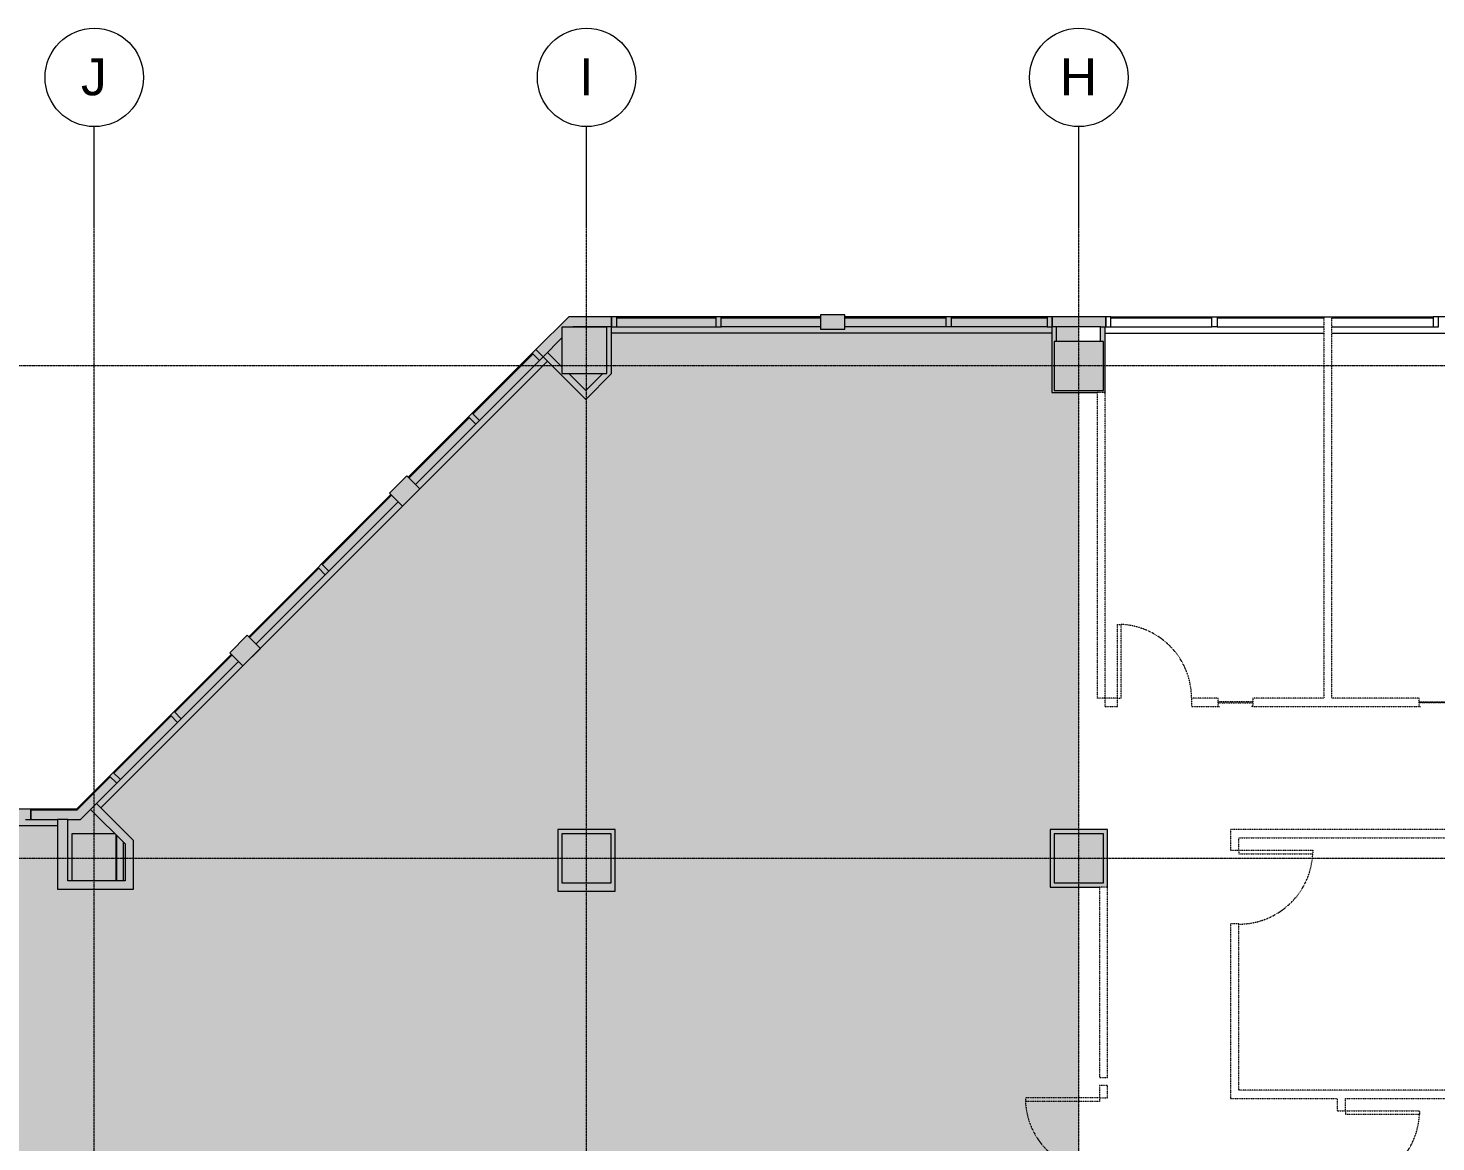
# Model space of a CAD drawing. Header units: inches. Extents: x -1424 to 1384, y 72 to 1893.
# Drawn here: x -388 to 298, y 1350 to 1893 of the extents above; entities that cross this region are included whole.
import ezdxf

# ---------------------------------------------------------------- set-up
doc = ezdxf.new("R2010")
doc.units = ezdxf.units.IN
doc.header["$MEASUREMENT"] = 0
for name, pattern in [('Demolished', [0.1875, 0.125, -0.0625]), ('Demolished 3_128_', [0.046875, 0.023437, -0.023437]), ('Grid Line 1_4_', [0.4375, 0.25, -0.0625, 0.0625, -0.0625]), ('Hidden 1_16_', [0.09375, 0.0625, -0.03125])]:
    doc.linetypes.add(name, pattern=pattern)
for name, color, linetype, lineweight in [('820 1st St NE_04_Clean_dwg', 8, 'Continuous', 9), ('A-DETL-GENF', 92, 'Continuous', 9), ('A-DOOR', 31, 'Demolished', 9), ('A-GLAZ', 151, 'Demolished', 9), ('A-WALL', 113, 'Continuous', 13), ('A-WALL-PATT', 111, 'Continuous', 13), ('IRF-COLUMN', 7, 'Continuous', 9), ('IRF-COLUMN-HATCH', 7, 'Continuous', 9), ('IRF-WALL-FULL-HT', 7, 'Continuous', 9), ('IRF-WALL-FULL-HT-HATCH', 7, 'Continuous', 9), ('IRF-WINDOW', 7, 'Continuous', 9), ('S-COLS', 52, 'Continuous', 13), ('S-GRID', 1, 'Continuous', 9), ('S-GRID-IDEN', 1, 'Continuous', 9)]:
    doc.layers.add(name, color=color, linetype=linetype, lineweight=lineweight)
doc.styles.add('Arial', font='arial.ttf', dxfattribs={"height": 18})

# ---------------------------------------------------------------- blocks, each defined once
blk = doc.blocks.new('Single-Flush - 36_ x 96_-V2-New Construction - Demolition Plan')
at = {"layer": 'A-DOOR', "color": 250, "linetype": 'Hidden 1_16_', "lineweight": 20}
for p, q in [((16.25, -2), (16.25, -38.02)), ((18, -2), (16.25, -2)), ((18, -2), (18, -38.02)), ((18, -38.02), (16.25, -38.02))]:
    blk.add_line(p, q, dxfattribs=at)
at = {"layer": 'A-DOOR', "color": 7, "linetype": 'Demolished 3_128_'}
blk.add_arc((18, -2), 36.07, 180, 267.21884, dxfattribs=at)
blk = doc.blocks.new('Single-Flush - 36_ x 96_-2566598-New Construction - Demolition Plan')
at = {"layer": 'A-DOOR', "color": 250, "linetype": 'Hidden 1_16_', "lineweight": 20}
for p, q in [((16.25, 2), (16.25, 38.02)), ((18, 38.02), (16.25, 38.02)), ((18, 2), (18, 38.02)), ((18, 2), (16.25, 2))]:
    blk.add_line(p, q, dxfattribs=at)
at = {"layer": 'A-DOOR', "color": 7, "linetype": 'Demolished 3_128_'}
blk.add_arc((18, 2), 36.07, 92.78116, 180, dxfattribs=at)
blk = doc.blocks.new('Fixed Glass at Centerline of Wall - Instance-2575469-New Construction - Demolition Plan')
at = {"layer": 'A-GLAZ', "color": 250, "linetype": 'Hidden 1_16_', "lineweight": 20}
for p, q in [((-10, 0.25), (7, 0.25)), ((7, -0.25), (-10, -0.25)), ((-10, -2), (-9.25, -2)), ((7, -2), (6.25, -2))]:
    blk.add_line(p, q, dxfattribs=at)
blk = doc.blocks.new('Fixed Glass at Centerline of Wall - Instance-2575288-New Construction - Demolition Plan')
at = {"layer": 'A-GLAZ', "color": 250, "linetype": 'Hidden 1_16_', "lineweight": 20}
for p, q in [((-10, 2), (-9.25, 2)), ((7, 0.25), (-10, 0.25)), ((7, 2), (6.25, 2)), ((-10, -0.25), (7, -0.25))]:
    blk.add_line(p, q, dxfattribs=at)
blk = doc.blocks.new('Concrete-Square-Column - 24 x 24-2599265-New Construction - Demolition Plan')
at = {"layer": 'S-COLS', "lineweight": 9}
blk.add_hatch(color=55, dxfattribs=at).paths.add_polyline_path([(-12, -12), (12, -12), (12, 12), (-12, 12), (-12, -4.95)], flags=0)
at = {"layer": 'S-COLS', "color": 250, "lineweight": 20}
for p, q in [((12, 12), (-12, 12)), ((-12, 12), (-12, -12)), ((12, -12), (12, 12)), ((-12, -12), (12, -12))]:
    blk.add_line(p, q, dxfattribs=at)
blk = doc.blocks.new('820 1st St NE_04_Clean_dwg-2391440-New Construction - Demolition Plan')
at = {"layer": 'IRF-COLUMN-HATCH'}
for points in [[(-105.69, 1724.32), (-105.69, 1746.92), (-127.59, 1746.92), (-127.59, 1724.32), (-110.28, 1724.32)], [(-364.81, 1477.07), (-344.98, 1477.07), (-344.98, 1499.55), (-345.5, 1500.07), (-366.48, 1500.07), (-366.48, 1477.07)]]:
    blk.add_hatch(color=256, dxfattribs=at).paths.add_polyline_path(points, flags=0)
at = {"layer": 'IRF-WALL-FULL-HT-HATCH'}
for points in [[(-136.75, 1732.56), (-127.59, 1741.72), (-127.59, 1746.92), (-122.39, 1746.92), (-122.24, 1747.07), (-103.44, 1747.07), (-103.44, 1752.07), (-124.31, 1752.07), (-140.28, 1736.09), (-137.67, 1733.48)], [(10.39, 1746.07), (10.39, 1753.07), (-1.61, 1753.07), (-1.61, 1746.07)], [(112.41, 1747.07), (137.53, 1747.07), (137.53, 1752.07), (111.44, 1752.07), (111.44, 1747.07)], [(-115.99, 1711.8), (-103.44, 1724.35), (-103.44, 1747.07), (-122.24, 1747.07), (-122.39, 1746.92), (-105.69, 1746.92), (-105.69, 1724.32), (-107.74, 1724.29), (-115.99, 1716.04), (-124.31, 1724.32), (-127.59, 1724.32), (-127.59, 1727.64), (-134.63, 1734.68), (-136.75, 1732.56), (-117.59, 1713.4), (-116.43, 1712.16)], [(136.41, 1715.07), (137.27, 1715.07), (137.27, 1747.07), (135.02, 1747.07), (135.02, 1740.07), (136.41, 1740.07), (136.41, 1716.07), (112.41, 1716.07), (112.41, 1740.07), (113.52, 1740.07), (113.52, 1747.07), (111.27, 1747.07), (111.27, 1715.07), (135.02, 1715.07)], [(-205.35, 1659.72), (-196.86, 1668.2), (-203.22, 1674.57), (-211.71, 1666.08), (-211, 1665.38)], [(-283.13, 1581.94), (-274.64, 1590.42), (-281.01, 1596.79), (-289.49, 1588.3), (-288.78, 1587.59)], [(-364.31, 1507.07), (-362.24, 1507.07), (-344.65, 1524.66), (-348.18, 1528.2), (-364.31, 1512.07), (-386.59, 1512.07), (-386.59, 1507.07), (-364.81, 1507.07)], [(-368.56, 1477.07), (-368.28, 1477.07), (-368.28, 1507.07), (-368.56, 1507.07), (-368.56, 1483.12)], [(-344.59, 1477.07), (-341.59, 1477.07), (-341.59, 1496.15), (-344.59, 1499.15), (-344.59, 1481.12)]]:
    blk.add_hatch(color=256, dxfattribs=at).paths.add_polyline_path(points, flags=0)
h = blk.add_hatch(color=256, dxfattribs=at)
h.paths.add_polyline_path([(-129.59, 1472.07), (-101.59, 1472.07), (-101.59, 1502.07), (-129.59, 1502.07), (-129.59, 1476.07)], flags=0)
h.paths.add_polyline_path([(-103.59, 1476.07), (-127.59, 1476.07), (-127.59, 1500.07), (-103.59, 1500.07), (-103.59, 1483.12)], flags=0)
h = blk.add_hatch(color=256, dxfattribs=at)
h.paths.add_polyline_path([(138.41, 1474.07), (138.41, 1502.07), (110.41, 1502.07), (110.41, 1474.07), (136.41, 1474.07)], flags=0)
h.paths.add_polyline_path([(136.41, 1476.07), (112.41, 1476.07), (112.41, 1500.07), (136.41, 1500.07), (136.41, 1483.12)], flags=0)
at = {"layer": 'IRF-COLUMN'}
blk.add_line((-344.98, 1477.07), (-344.98, 1499.55), dxfattribs=at)
at = {"layer": 'IRF-COLUMN', "flags": 128}
blk.add_lwpolyline([(-127.59, 1724.32), (-105.69, 1724.32), (-105.69, 1746.92), (-127.59, 1746.92)], close=True, dxfattribs=at)
blk.add_lwpolyline([(-345.5, 1500.07), (-366.48, 1500.07), (-366.48, 1477.07)], dxfattribs=at)
at = {"layer": 'IRF-WALL-FULL-HT'}
for p, q in [((2.39, 1746.07), (6.39, 1746.07)), ((113.52, 1740.07), (113.52, 1747.07)), ((137.27, 1715.07), (137.27, 1747.07)), ((-136.75, 1732.56), (-127.59, 1741.72)), ((-127.59, 1727.64), (-134.63, 1734.68)), ((-344.59, 1477.07), (-344.59, 1499.15)), ((-341.59, 1496.15), (-341.59, 1477.07)), ((138.41, 1474.07), (138.41, 1502.07))]:
    blk.add_line(p, q, dxfattribs=at)
at = {"layer": 'IRF-WALL-FULL-HT', "flags": 128}
for points in [[(-103.44, 1752.07), (-124.31, 1752.07), (-140.28, 1736.09), (-115.99, 1711.8), (-103.44, 1724.35)], [(-1.61, 1746.07), (10.39, 1746.07), (10.39, 1753.07), (-1.61, 1753.07)], [(-196.86, 1668.2), (-203.22, 1674.57), (-211.71, 1666.08), (-205.35, 1659.72)], [(-274.64, 1590.42), (-281.01, 1596.79), (-289.49, 1588.3), (-283.13, 1581.94)], [(-101.59, 1502.07), (-129.59, 1502.07), (-129.59, 1472.07), (-101.59, 1472.07)]]:
    blk.add_lwpolyline(points, close=True, dxfattribs=at)
for points in [[(135.02, 1740.07), (135.02, 1747.07), (137.27, 1747.07), (137.53, 1747.07), (137.53, 1752.07), (111.44, 1752.07), (111.44, 1747.07)], [(-103.44, 1747.07), (-122.24, 1747.07), (-122.39, 1746.92)], [(135.02, 1747.07), (111.27, 1747.07), (111.27, 1715.07), (133.27, 1715.07)], [(-107.72, 1724.32), (-115.99, 1716.04), (-124.26, 1724.32)], [(-347.83, 1527.84), (-364.11, 1511.57), (-386.59, 1511.57)], [(-354.54, 1514.76), (-344.65, 1524.66), (-348.18, 1528.2), (-364.31, 1512.07)], [(-364.31, 1512.07), (-386.59, 1512.07), (-386.59, 1507.07), (-373.56, 1507.07)], [(-368.56, 1507.07), (-362.24, 1507.07), (-357.37, 1511.93)], [(138.41, 1502.07), (110.41, 1502.07), (110.41, 1474.07), (134.41, 1474.07)]]:
    blk.add_lwpolyline(points, dxfattribs=at)
at = {"layer": 'IRF-WINDOW'}
for p, q in [((-100.94, 1751.57), (-52.53, 1751.57)), ((-1.61, 1752.07), (-50.03, 1752.07)), ((-50.03, 1751.57), (-1.61, 1751.57)), ((59.58, 1752.07), (10.39, 1752.07)), ((10.39, 1751.57), (59.58, 1751.57)), ((62.08, 1751.57), (108.94, 1751.57)), ((140.03, 1751.57), (189.28, 1751.57)), ((191.78, 1751.57), (243.78, 1751.57)), ((247.78, 1751.57), (297.19, 1751.57)), ((111.27, 1744.07), (-103.44, 1744.07)), ((-1.61, 1747.07), (-50.03, 1747.07)), ((137.27, 1744.07), (243.78, 1744.07)), ((140.03, 1747.07), (189.28, 1747.07)), ((191.78, 1747.07), (243.78, 1747.07)), ((247.78, 1747.07), (297.19, 1747.07)), ((247.78, 1744.07), (351.27, 1744.07)), ((-352.42, 1512.64), (-134.63, 1730.44)), ((-171.05, 1704.62), (-141.7, 1733.97)), ((-202.16, 1673.51), (-172.81, 1702.86)), ((-280.3, 1596.08), (-211, 1665.38)), ((-276.76, 1592.54), (-207.47, 1661.84)), ((-244.41, 1631.26), (-210.65, 1665.02)), ((-279.94, 1595.73), (-246.18, 1629.49)), ((-316.36, 1559.31), (-288.43, 1587.24)), ((-342.88, 1526.43), (-285.25, 1584.06)), ((-346.06, 1529.61), (-318.13, 1557.54)), ((-582.73, 1504.07), (-373.56, 1504.07))]:
    blk.add_line(p, q, dxfattribs=at)
at = {"layer": 'IRF-WINDOW', "flags": 128}
for points in [[(-100.94, 1752.07), (-103.44, 1752.07), (-103.44, 1747.07), (-100.94, 1747.07), (-52.53, 1747.07), (-50.03, 1747.07), (-50.03, 1752.07), (-52.53, 1752.07), (-52.53, 1747.07)], [(-52.53, 1752.07), (-100.94, 1752.07), (-100.94, 1747.07)], [(62.08, 1752.07), (59.58, 1752.07), (59.58, 1747.07), (10.39, 1747.07)], [(108.94, 1747.07), (111.44, 1747.07), (111.44, 1752.07), (108.94, 1752.07), (108.94, 1747.07), (62.08, 1747.07), (59.58, 1747.07)], [(108.94, 1752.07), (62.08, 1752.07), (62.08, 1747.07)], [(140.03, 1752.07), (137.53, 1752.07), (137.53, 1747.07), (140.03, 1747.07), (140.03, 1752.07), (189.28, 1752.07)], [(191.78, 1752.07), (191.78, 1747.07), (189.28, 1747.07), (189.28, 1752.07), (191.78, 1752.07), (245.78, 1752.07), (297.19, 1752.07)], [(348.94, 1747.07), (351.44, 1747.07), (351.44, 1752.07), (348.94, 1752.07), (299.69, 1752.07), (297.19, 1752.07), (297.19, 1747.07), (299.69, 1747.07), (299.69, 1752.07)], [(-138.52, 1730.79), (-136.75, 1732.56), (-140.28, 1736.09), (-142.05, 1734.33), (-202.52, 1673.86)], [(-198.98, 1670.33), (-138.52, 1730.79), (-142.05, 1734.33)], [(-346.41, 1529.97), (-348.18, 1528.2), (-344.65, 1524.66), (-342.88, 1526.43), (-346.41, 1529.97), (-288.78, 1587.59)], [(-389.09, 1507.07), (-386.59, 1507.07), (-386.59, 1512.07), (-389.09, 1512.07), (-478.59, 1512.07)]]:
    blk.add_lwpolyline(points, dxfattribs=at)
for points in [[(-171.4, 1704.98), (-173.17, 1703.21), (-169.63, 1699.67), (-167.87, 1701.44)], [(-244.77, 1631.61), (-246.53, 1629.84), (-243, 1626.31), (-241.23, 1628.08)], [(-316.71, 1559.66), (-318.48, 1557.9), (-314.95, 1554.36), (-313.18, 1556.13)]]:
    blk.add_lwpolyline(points, close=True, dxfattribs=at)
blk = doc.blocks.new('Grid - FORM Grid Head - Circle-162545-New Construction - Demolition Plan')
at = {"layer": 'S-GRID-IDEN'}
blk.add_circle((0, 0), 0.25, dxfattribs=at)

msp = doc.modelspace()

# ---------------------------------------------------------------- hatches: boundary and pattern name
at = {"layer": 'A-DETL-GENF'}
h = msp.add_hatch(color=9, dxfattribs=at)
h.paths.add_polyline_path([(-368.71, 111.26), (-368.71, 149.72), (-357.59, 149.72), (-357.59, 514.07), (-371.59, 514.07), (-371.59, 546.01), (-357.59, 546.01), (-357.59, 695.99), (-69.59, 695.99), (-69.59, 756.49), (-190.59, 756.49), (-190.59, 764.49), (-214.59, 764.49), (-214.59, 756.49), (-233.03, 756.49), (-233.03, 776.24), (-199.53, 776.24), (-199.53, 865.24), (-226.53, 865.24), (-226.53, 1018.19), (-341.59, 1018.19), (-341.59, 994.07), (-369.59, 994.07), (-369.59, 1018.19), (-581.59, 1018.19), (-581.59, 994.07), (-605.71, 994.07), (-605.71, 782.07), (-581.59, 782.07), (-581.59, 754.07), (-1062.84, 754.07), (-1062.84, 755.32), (-1094.59, 755.32), (-1094.59, 755.07), (-1099.31, 755.07), (-1099.31, 540.51), (-1072.11, 540.51), (-1056.38, 524.78), (-1082.59, 498.57), (-1084.63, 500.62), (-1084.63, 458.62), (-898.14, 272.12), (-861.14, 272.12), (-864.41, 275.4), (-835.7, 304.11), (-821.83, 290.23), (-821.83, 258.66), (-847.67, 258.66), (-847.54, 258.52), (-608.55, 258.52), (-608.55, 300.82), (-582.34, 300.82), (-582.34, 259.53), (-592.94, 248.93), (-455.27, 111.26), (-406.04, 111.26)], flags=0)
h.paths.add_polyline_path([(-592.94, 256), (-587.34, 261.6), (-587.34, 276.07), (-603.55, 276.07), (-603.55, 263.52), (-600.47, 263.52), (-595.07, 258.13)], flags=0)
h.paths.add_polyline_path([(-847.59, 265.64), (-847.59, 285.15), (-857.34, 275.4), (-848.41, 266.46)], flags=0)
h.paths.add_polyline_path([(-845.6, 286.82), (-825.48, 286.82), (-835.7, 297.04), (-845.92, 286.82)], flags=0)
h.paths.add_polyline_path([(-1082.59, 505.64), (-1072.17, 516.07), (-1093.01, 516.07), (-1084.36, 507.41)], flags=0)
h.paths.add_polyline_path([(-849.59, 514.07), (-849.59, 542.07), (-821.59, 542.07), (-821.59, 514.07), (-847.59, 514.07)], flags=0)
h.paths.add_polyline_path([(-577.59, 516.07), (-611.59, 516.07), (-611.59, 546.07), (-547.59, 546.07), (-547.59, 516.07), (-571.34, 516.07)], flags=0)
h.paths.add_polyline_path([(-1071.59, 516.64), (-1063.45, 524.78), (-1071.59, 532.92), (-1071.59, 522.05)], flags=0)
h.paths.add_polyline_path([(-574.59, 519.07), (-550.59, 519.07), (-550.59, 543.07), (-608.59, 543.07), (-608.59, 519.07), (-604.8, 519.07), (-604.8, 540.07), (-583.59, 540.07), (-583.59, 519.07)], flags=0)
h.paths.add_polyline_path([(-369.59, 754.07), (-369.59, 782.07), (-341.59, 782.07), (-341.59, 754.07), (-367.59, 754.07)], flags=0)
h.paths.add_polyline_path([(606.41, 755.49), (606.41, 760.49), (612.41, 760.49), (612.41, 947.23), (592.41, 947.23), (592.41, 971.23), (612.41, 971.23), (612.41, 1012.49), (422.41, 1012.49), (422.41, 816.07), (564.41, 816.07), (564.41, 760.49), (570.41, 760.49), (570.41, 755.49), (592.41, 755.49)], flags=0)
h.paths.add_polyline_path([(700.41, 755.49), (700.41, 764.49), (676.41, 764.49), (676.41, 755.49), (687.82, 755.49)], flags=0)
h.paths.add_polyline_path([(658.41, 755.49), (658.41, 763.49), (672.41, 763.49), (672.41, 768.49), (705.41, 768.49), (705.41, 965.49), (620.41, 965.49), (620.41, 763.49), (622.41, 763.49), (622.41, 755.49)], flags=0)
h.paths.add_polyline_path([(496.41, 755.49), (496.41, 760.49), (559.41, 760.49), (559.41, 811.07), (422.41, 811.07), (422.41, 760.49), (460.41, 760.49), (460.41, 755.49)], flags=0)
h.paths.add_polyline_path([(41.47, 756.49), (63.67, 756.49), (63.67, 774.49), (41.47, 774.49), (41.47, 762.49)], flags=0)
h.paths.add_polyline_path([(-3.53, 756.49), (32.47, 756.49), (32.47, 762.49), (35.47, 762.49), (35.47, 780.49), (63.67, 780.49), (63.67, 874.6), (-24.53, 874.6), (-24.53, 898.6), (-52.53, 898.6), (-52.53, 924.6), (-168.53, 924.6), (-168.53, 892.6), (-184.59, 892.6), (-184.59, 783.49), (-145.59, 783.49), (-145.59, 775.49), (-19.59, 775.49), (-19.59, 837.07), (-13.59, 837.07), (-13.59, 762.49), (-3.53, 762.49)], flags=0)
h.paths.add_polyline_path([(-1087.59, 757.57), (-1087.59, 778.92), (-1094.59, 778.92), (-1094.59, 757.57)], flags=0)
h.paths.add_polyline_path([(-821.59, 757.82), (-609.59, 757.82), (-609.59, 782.07), (-609.46, 782.07), (-609.46, 994.07), (-609.59, 994.07), (-609.59, 1022.07), (-581.59, 1022.07), (-581.59, 1021.94), (-369.59, 1021.94), (-369.59, 1022.07), (-341.59, 1022.07), (-341.59, 1021.94), (-226.53, 1021.94), (-226.53, 1196.49), (-270.66, 1196.49), (-270.66, 1260.37), (-226.53, 1260.37), (-226.53, 1260.49), (-125.59, 1260.49), (-125.59, 1260.37), (-112.66, 1260.37), (-112.66, 1260.49), (124.41, 1260.49), (124.41, 1474.07), (110.41, 1474.07), (110.41, 1502.07), (124.41, 1502.07), (124.41, 1715.07), (111.27, 1715.07), (111.27, 1747.07), (111.44, 1747.07), (111.44, 1752.07), (10.39, 1752.07), (10.39, 1746.07), (-1.61, 1746.07), (-1.61, 1752.07), (-103.44, 1752.07), (-103.47, 1724.32), (-115.99, 1711.8), (-116.43, 1712.16), (-118.34, 1714.15), (-140.28, 1736.09), (-202.52, 1673.86), (-196.86, 1668.2), (-205.35, 1659.72), (-211, 1665.38), (-280.3, 1596.08), (-274.64, 1590.42), (-283.13, 1581.94), (-288.78, 1587.59), (-348.18, 1528.2), (-344.65, 1524.66), (-354.54, 1514.76), (-336.53, 1496.75), (-336.53, 1473.07), (-373.56, 1473.07), (-373.56, 1507.07), (-386.59, 1507.07), (-386.59, 1511.57), (-478.59, 1511.57), (-478.59, 1504.07), (-490.59, 1504.07), (-490.59, 1511.57), (-582.59, 1511.57), (-582.59, 1507.07), (-582.73, 1507.07), (-582.73, 1475.07), (-608.73, 1475.07), (-608.73, 1507.07), (-608.68, 1507.07), (-608.68, 1511.57), (-709.63, 1511.57), (-709.63, 1504.07), (-721.63, 1504.07), (-721.63, 1511.57), (-821.95, 1511.57), (-821.95, 1482.07), (-851.38, 1482.07), (-863.41, 1494.1), (-931.29, 1426.22), (-925.46, 1420.38), (-933.95, 1411.9), (-939.78, 1417.73), (-1006.95, 1350.56), (-1001.12, 1344.72), (-1009.61, 1336.24), (-1015.44, 1342.07), (-1082.61, 1274.9), (-1079.08, 1271.36), (-1078.33, 1272.12), (-1065.59, 1259.38), (-1065.59, 1235.07), (-1099.31, 1235.07), (-1099.31, 1134.3), (-1091.59, 1134.3), (-1091.59, 1122.3), (-1099.31, 1122.3), (-1099.31, 1021.17), (-1062.09, 1021.17), (-1062.09, 995.07), (-1099.31, 995.07), (-1099.31, 781.17), (-1062.09, 781.17), (-1062.09, 757.82), (-849.59, 757.82), (-849.59, 782.07), (-821.59, 782.07), (-821.59, 780.07)], flags=0)
h.paths.add_polyline_path([(-218.59, 761.49), (-218.59, 768.49), (-190.59, 768.49), (-190.59, 865.24), (-195.53, 865.24), (-195.53, 772.24), (-229.03, 772.24), (-229.03, 761.49), (-220.53, 761.49)], flags=0)
h.paths.add_polyline_path([(-19.86, 762.49), (-19.59, 762.49), (-19.59, 769.49), (-151.59, 769.49), (-151.59, 777.49), (-184.59, 777.49), (-184.59, 762.49), (-24.53, 762.49)], flags=0)
h.paths.add_polyline_path([(163.41, 763.49), (163.41, 794.07), (171.41, 794.07), (171.41, 846.07), (163.41, 846.07), (163.41, 868.07), (71.67, 868.07), (71.67, 763.49), (74.67, 763.49)], flags=0)
h.paths.add_polyline_path([(323.88, 763.49), (414.41, 763.49), (414.41, 868.07), (323.41, 868.07), (323.41, 846.07), (315.41, 846.07), (315.41, 794.07), (323.41, 794.07), (323.41, 763.49)], flags=0)
h.paths.add_polyline_path([(-190.59, 871.24), (-190.59, 898.6), (-174.53, 898.6), (-174.53, 903.6), (-220.53, 903.6), (-220.53, 871.24), (-195.53, 871.24)], flags=0)
h.paths.add_polyline_path([(323.41, 876.07), (414.41, 876.07), (414.41, 971.99), (323.41, 971.99), (323.41, 947.36), (315.41, 947.36), (315.41, 895.36), (323.41, 895.36)], flags=0)
h.paths.add_polyline_path([(74.67, 876.07), (163.41, 876.07), (163.41, 895.36), (171.41, 895.36), (171.41, 947.36), (163.41, 947.36), (163.41, 974.07), (74.67, 974.07), (74.67, 880.6)], flags=0)
h.paths.add_polyline_path([(63.67, 880.6), (66.67, 880.6), (66.67, 1130.49), (-80.33, 1130.49), (-80.33, 1190.49), (-83.43, 1190.49), (-83.43, 1196.49), (-119.43, 1196.49), (-119.43, 1190.49), (-122.53, 1190.49), (-122.53, 940.6), (-18.53, 940.6), (-18.53, 880.6), (-1.61, 880.6)], flags=0)
h.paths.add_polyline_path([(-1091.59, 886.12), (-1099.08, 886.12), (-1099.08, 890.12), (-1091.59, 890.12)], flags=0)
h.paths.add_polyline_path([(-24.53, 904.6), (-24.53, 934.6), (-168.53, 934.6), (-168.53, 930.6), (-46.53, 930.6), (-46.53, 904.6)], flags=0)
h.paths.add_polyline_path([(-212.95, 911.6), (-174.53, 911.6), (-174.53, 940.6), (-130.53, 940.6), (-130.53, 978.07), (-220.53, 978.07), (-220.53, 911.6), (-218.53, 911.6)], flags=0)
h.paths.add_polyline_path([(707.41, 973.49), (707.41, 1051.49), (659.41, 1051.49), (659.41, 1012.49), (617.41, 1012.49), (617.41, 973.49), (677.19, 973.49)], flags=0)
h.paths.add_polyline_path([(366.31, 979.99), (414.41, 979.99), (414.41, 1080.07), (323.41, 1080.07), (323.41, 1055.36), (315.41, 1055.36), (315.41, 1003.36), (323.41, 1003.36), (323.41, 979.99)], flags=0)
h.paths.add_polyline_path([(74.67, 982.07), (163.41, 982.07), (163.41, 1003.36), (171.41, 1003.36), (171.41, 1055.36), (163.41, 1055.36), (163.41, 1080.07), (74.67, 1080.07), (74.67, 982.4)], flags=0)
h.paths.add_polyline_path([(-174.5, 986.07), (-130.53, 986.07), (-130.53, 1190.49), (-133.53, 1190.49), (-133.53, 1196.49), (-169.53, 1196.49), (-169.53, 1190.49), (-191.53, 1190.49), (-191.53, 1184.49), (-211.03, 1184.49), (-211.03, 1150.99), (-218.53, 1150.99), (-218.53, 986.07)], flags=0)
h.paths.add_polyline_path([(-849.59, 994.07), (-849.59, 1022.07), (-821.59, 1022.07), (-821.59, 994.07), (-847.59, 994.07)], flags=0)
h.paths.add_polyline_path([(-1091.59, 1000.07), (-1087.59, 1000.07), (-1087.59, 1018.92), (-1094.59, 1018.92), (-1094.59, 1000.07)], flags=0)
h.paths.add_polyline_path([(570.91, 1018.49), (653.41, 1018.49), (653.41, 1022.24), (590.66, 1022.24), (590.66, 1046.24), (570.91, 1046.24), (570.91, 1022.24), (442.91, 1022.24), (442.91, 1046.24), (422.41, 1046.24), (422.41, 1018.49), (565.91, 1018.49)], flags=0)
h.paths.add_polyline_path([(595.66, 1027.24), (653.41, 1027.24), (653.41, 1175.99), (530.91, 1175.99), (530.91, 1107.99), (464.41, 1107.99), (464.41, 1112.99), (485.41, 1112.99), (485.41, 1118.99), (490.41, 1118.99), (490.41, 1112.99), (525.91, 1112.99), (525.91, 1175.49), (490.41, 1175.49), (490.41, 1142.99), (485.41, 1142.99), (485.41, 1190.49), (481.41, 1190.49), (481.41, 1196.49), (445.41, 1196.49), (445.41, 1190.49), (422.41, 1190.49), (422.41, 1112.99), (428.41, 1112.99), (428.41, 1107.99), (422.41, 1107.99), (422.41, 1051.24), (447.91, 1051.24), (447.91, 1027.24), (565.91, 1027.24), (565.91, 1051.24), (595.66, 1051.24), (595.66, 1046.24)], flags=0)
h.paths.add_polyline_path([(707.41, 1057.49), (707.41, 1074.49), (659.41, 1074.49), (659.41, 1057.49), (701.74, 1057.49)], flags=0)
h.paths.add_polyline_path([(323.41, 1088.07), (414.41, 1088.07), (414.41, 1188.49), (323.41, 1188.49), (323.41, 1156.26), (315.41, 1156.26), (315.41, 1104.26), (323.41, 1104.26)], flags=0)
h.paths.add_polyline_path([(74.67, 1088.07), (163.41, 1088.07), (163.41, 1104.26), (171.41, 1104.26), (171.41, 1156.26), (163.41, 1156.26), (163.41, 1188.49), (74.67, 1188.49), (74.67, 1104.26)], flags=0)
h.paths.add_polyline_path([(-74.33, 1136.49), (48.67, 1136.49), (48.67, 1190.49), (30.67, 1190.49), (30.67, 1196.49), (-5.33, 1196.49), (-5.33, 1190.49), (-74.33, 1190.49)], flags=0)
h.paths.add_polyline_path([(54.67, 1136.49), (66.67, 1136.49), (66.67, 1190.49), (54.67, 1190.49), (54.67, 1188.49)], flags=0)
h.paths.add_polyline_path([(-216.03, 1155.99), (-216.03, 1184.49), (-218.53, 1184.49), (-218.53, 1155.99)], flags=0)
h.paths.add_polyline_path([(618.41, 1180.99), (653.41, 1180.99), (653.41, 1190.49), (524.41, 1190.49), (524.41, 1181.49), (525.91, 1181.49), (525.91, 1180.99), (614.41, 1180.99)], flags=0)
h.paths.add_polyline_path([(491.41, 1181.49), (518.41, 1181.49), (518.41, 1196.49), (491.41, 1196.49), (491.41, 1187.28)], flags=0)
h.paths.add_polyline_path([(664.97, 1182.49), (680.41, 1182.49), (680.41, 1196.49), (662.41, 1196.49), (662.41, 1192.49), (659.41, 1192.49), (659.41, 1182.49), (662.41, 1182.49)], flags=0)
h.paths.add_polyline_path([(-213.53, 1188.49), (-195.53, 1188.49), (-195.53, 1196.49), (-213.53, 1196.49), (-213.53, 1190.49)], flags=0)
h.paths.add_polyline_path([(-369.59, 1232.49), (-369.59, 1260.49), (-341.59, 1260.49), (-341.59, 1232.49), (-367.59, 1232.49)], flags=0)
h.paths.add_polyline_path([(-845.95, 1234.07), (-849.59, 1234.07), (-849.59, 1262.07), (-821.59, 1262.07), (-821.59, 1234.07), (-823.59, 1234.07)], flags=0)
h.paths.add_polyline_path([(-607.59, 1234.07), (-609.59, 1234.07), (-609.59, 1262.07), (-552.59, 1262.07), (-552.59, 1234.07), (-605.71, 1234.07)], flags=0)
h.paths.add_polyline_path([(-581.59, 1237.07), (-555.59, 1237.07), (-555.59, 1259.07), (-581.59, 1259.07), (-581.59, 1258.2)], flags=0)
h.paths.add_polyline_path([(-125.59, 1472.07), (-129.59, 1472.07), (-129.59, 1502.07), (-101.59, 1502.07), (-101.59, 1472.07), (-124.31, 1472.07)], flags=0)
h.paths.add_polyline_path([(-368.28, 1477.07), (-366.48, 1477.07), (-366.48, 1500.07), (-345.5, 1500.07), (-357.37, 1511.93), (-362.24, 1507.07), (-368.28, 1507.07), (-368.28, 1483.12)], flags=0)
h.paths.add_polyline_path([(-344.98, 1477.07), (-344.59, 1477.07), (-344.59, 1499.15), (-344.98, 1499.55), (-344.98, 1481.52)], flags=0)
h.paths.add_polyline_path([(-340.53, 1477.07), (-340.53, 1495.09), (-341.59, 1496.15), (-341.59, 1477.07)], flags=0)
h.paths.add_polyline_path([(-584.98, 1500.07), (-584.98, 1507.07), (-606.48, 1507.07), (-606.48, 1500.07)], flags=0)
h.paths.add_polyline_path([(-115.99, 1716.04), (-107.72, 1724.32), (-124.26, 1724.32)], flags=0)
h.paths.add_polyline_path([(-127.59, 1727.64), (-127.59, 1741.72), (-134.63, 1734.68), (-130.67, 1730.72)], flags=0)
h.paths.add_polyline_path([(113.52, 1740.07), (124.41, 1740.07), (124.41, 1747.07), (113.52, 1747.07)], flags=0)
at = {"layer": 'A-WALL-PATT'}
for points in [[(-336.53, 1491.09), (-336.53, 1496.75), (-354.54, 1514.76), (-357.37, 1511.93), (-340.53, 1495.09)], [(-368.56, 1473.07), (-368.56, 1507.07), (-373.56, 1507.07), (-373.56, 1473.07)], [(-336.53, 1477.07), (-336.53, 1491.09), (-340.53, 1495.09), (-340.53, 1477.07)], [(-368.56, 1473.07), (-336.53, 1473.07), (-336.53, 1477.07), (-368.56, 1477.07)]]:
    msp.add_hatch(color=8, dxfattribs=at).paths.add_polyline_path(points, flags=0)

# ---------------------------------------------------------------- linework, layer by layer
at = {"layer": 'A-WALL', "color": 250, "linetype": 'Hidden 1_16_', "lineweight": 20}
for p, q in [((243.78, 1751.82), (243.78, 1566.07)), ((247.78, 1751.82), (243.78, 1751.82)), ((247.78, 1566.07), (247.78, 1751.82)), ((133.27, 1715.07), (133.27, 1566.07)), ((137.27, 1715.07), (133.27, 1715.07)), ((137.27, 1562.07), (137.27, 1715.07)), ((143.27, 1566.07), (133.27, 1566.07)), ((143.27, 1562.07), (143.27, 1566.07)), ((192.27, 1566.07), (179.27, 1566.07)), ((179.27, 1566.07), (179.27, 1562.07)), ((192.27, 1562.07), (192.27, 1566.07)), ((243.78, 1566.07), (209.27, 1566.07)), ((209.27, 1566.07), (209.27, 1562.07)), ((290.27, 1566.07), (247.78, 1566.07)), ((290.27, 1562.07), (290.27, 1566.07)), ((137.27, 1562.07), (143.27, 1562.07)), ((179.27, 1562.07), (192.27, 1562.07)), ((209.27, 1562.07), (290.27, 1562.07)), ((198.41, 1502.07), (198.41, 1492.07)), ((350.41, 1502.07), (198.41, 1502.07)), ((202.41, 1492.07), (202.41, 1498.07)), ((202.41, 1498.07), (350.41, 1498.07)), ((198.41, 1492.07), (202.41, 1492.07)), ((134.41, 1474.07), (134.41, 1381.28)), ((138.41, 1474.07), (134.41, 1474.07)), ((138.41, 1381.28), (138.41, 1474.07)), ((202.41, 1456.07), (198.41, 1456.07)), ((198.41, 1456.07), (198.41, 1371.07)), ((202.41, 1375.07), (202.41, 1456.07)), ((134.41, 1381.28), (138.41, 1381.28)), ((134.41, 1377.28), (134.41, 1371.28)), ((138.41, 1377.28), (134.41, 1377.28)), ((138.41, 1371.28), (138.41, 1377.28)), ((350.41, 1375.07), (202.41, 1375.07)), ((134.41, 1371.28), (138.41, 1371.28)), ((198.41, 1371.07), (250.41, 1371.07)), ((250.41, 1371.07), (250.41, 1365.07)), ((254.41, 1371.07), (618.41, 1371.07)), ((254.41, 1365.07), (254.41, 1371.07)), ((250.41, 1365.07), (254.41, 1365.07))]:
    msp.add_line(p, q, dxfattribs=at)
at = {"layer": 'A-WALL', "color": 250, "lineweight": 20}
for p, q in [((-354.54, 1514.76), (-357.37, 1511.93)), ((-357.37, 1511.93), (-340.53, 1495.09)), ((-336.53, 1496.75), (-354.54, 1514.76)), ((-373.56, 1507.07), (-373.56, 1473.07)), ((-368.56, 1507.07), (-373.56, 1507.07)), ((-368.56, 1477.07), (-368.56, 1507.07)), ((-336.53, 1473.07), (-336.53, 1496.75)), ((-340.53, 1495.09), (-340.53, 1477.07)), ((-340.53, 1477.07), (-368.56, 1477.07)), ((-373.56, 1473.07), (-336.53, 1473.07))]:
    msp.add_line(p, q, dxfattribs=at)
at = {"layer": 'S-GRID'}
for p, q in [((-355.59, 1796.73), (-355.59, 1844.73)), ((-115.59, 1796.73), (-115.59, 1844.73)), ((124.41, 1796.73), (124.41, 1844.73))]:
    msp.add_line(p, q, dxfattribs=at)
at = {"layer": 'S-GRID', "linetype": 'Grid Line 1_4_'}
for p, q in [((-355.59, 120.07), (-355.59, 1796.73)), ((-115.59, 120.07), (-115.59, 1796.73)), ((124.41, 120.07), (124.41, 1796.73)), ((1336.41, 1728.07), (-1328.13, 1728.07)), ((1336.41, 1488.07), (-1328.13, 1488.07))]:
    msp.add_line(p, q, dxfattribs=at)

# ---------------------------------------------------------------- block references
at = {"layer": '820 1st St NE_04_Clean_dwg', "color": 7}
msp.add_blockref('820 1st St NE_04_Clean_dwg-2391440-New Construction - Demolition Plan', (0, 0), dxfattribs=at)
at = {"layer": 'A-DOOR', "color": 7, "linetype": 'Demolished 3_128_'}
for name, p, rotation in [('Single-Flush - 36_ x 96_-V2-New Construction - Demolition Plan', (161.27, 1564.07), 180), ('Single-Flush - 36_ x 96_-V2-New Construction - Demolition Plan', (200.41, 1474.07), 89.99999999999991), ('Single-Flush - 36_ x 96_-2566598-New Construction - Demolition Plan', (136.41, 1353.28), 89.99999999999991), ('Single-Flush - 36_ x 96_-V2-New Construction - Demolition Plan', (252.41, 1347.07), 89.99999999999991)]:
    msp.add_blockref(name, p, dxfattribs=dict(at, rotation=rotation))
at = {"layer": 'A-GLAZ', "color": 7, "linetype": 'Demolished 3_128_', "rotation": 180}
msp.add_blockref('Fixed Glass at Centerline of Wall - Instance-2575288-New Construction - Demolition Plan', (199.27, 1564.07), dxfattribs=at)
at = {"layer": 'A-GLAZ', "color": 7, "linetype": 'Demolished 3_128_'}
msp.add_blockref('Fixed Glass at Centerline of Wall - Instance-2575469-New Construction - Demolition Plan', (300.27, 1564.07), dxfattribs=at)
at = {"layer": 'S-COLS', "lineweight": 9}
for p in [(124.41, 1728.07), (-115.59, 1488.07), (124.41, 1488.07)]:
    msp.add_blockref('Concrete-Square-Column - 24 x 24-2599265-New Construction - Demolition Plan', p, dxfattribs=at)
at = {"layer": 'S-GRID-IDEN', "xscale": 95.99999999999994, "yscale": 95.99999999999994, "zscale": 95.99999999999994}
for p in [(-355.59, 1868.73), (-115.59, 1868.73), (124.41, 1868.73)]:
    msp.add_blockref('Grid - FORM Grid Head - Circle-162545-New Construction - Demolition Plan', p, dxfattribs=at)

# ---------------------------------------------------------------- texts
at = {"layer": 'S-GRID-IDEN', "char_height": 18, "attachment_point": 1, "style": 'Arial'}
for s, insert, width in [('J', (-362.09, 1878.01), 15.453), ('I', (-119.22, 1878.01), 8.484), ('H', (115.15, 1878.01), 22.119)]:
    msp.add_mtext(s, dxfattribs=dict(at, insert=insert, width=width))

doc.saveas('drawing.dxf')
